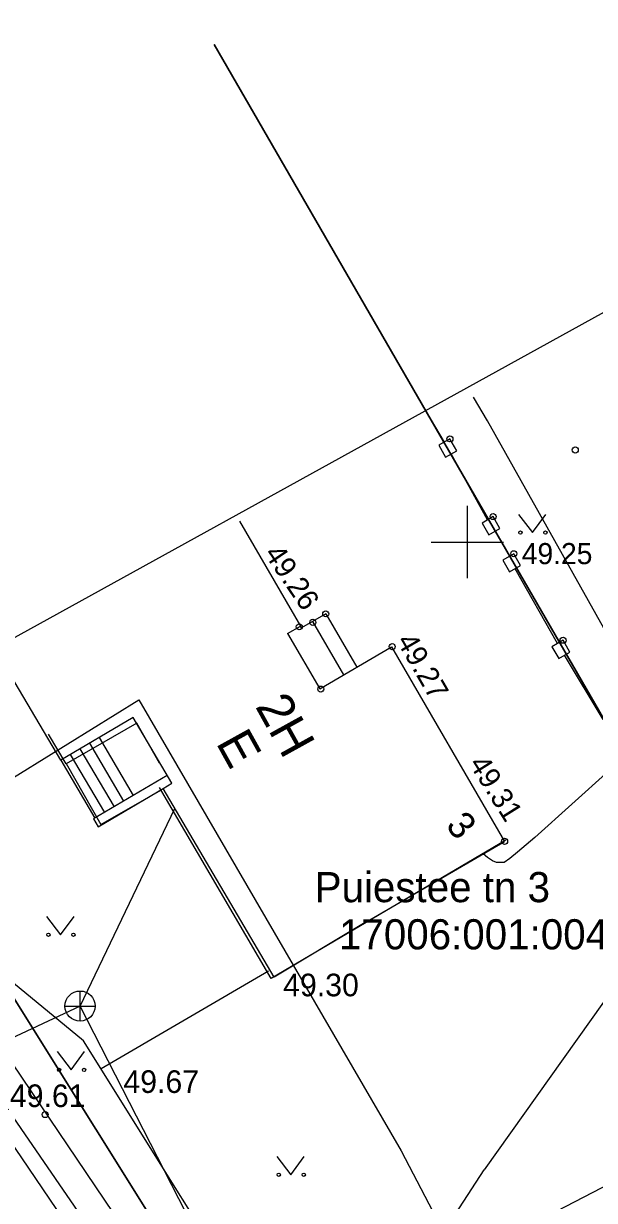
# Model space of a CAD drawing. Extents: x 641349 to 641717, y 6455477 to 6455943.
# Drawn here: x 641435.29 to 641454.22, y 6455828.16 to 6455867.2 of the extents above; entities that cross this region are included whole.
import ezdxf

# ---------------------------------------------------------------- set-up
doc = ezdxf.new("R2010")
doc.units = 0
for name, color, linetype in [('AED', 7, 'Continuous'), ('HALJASTUS', 7, 'Continuous'), ('HOONE', 7, 'Continuous'), ('HOONEDET', 7, 'Continuous'), ('KKAEV', 7, 'Continuous'), ('KORGUS', 7, 'Continuous'), ('KTRASS', 7, 'Continuous'), ('MOOTPIIR', 7, 'Continuous'), ('MPKAABEL', 7, 'Continuous'), ('PIIR', 7, 'Continuous'), ('RAJATIS', 7, 'Continuous'), ('SITRASS', 7, 'Continuous'), ('SKTRASS', 7, 'Continuous'), ('TTRASS', 7, 'Continuous'), ('VORK', 7, 'Continuous'), ('VORMISTUS', 7, 'Continuous')]:
    doc.layers.add(name, color=color, linetype=linetype)

msp = doc.modelspace()

# ---------------------------------------------------------------- linework, layer by layer
at = {"layer": 'AED'}
for p, q in [((641449.244, 6455853.32), (641448.778, 6455854.097)), ((641450.676, 6455850.74), (641449.47, 6455852.928)), ((641452.996, 6455846.638), (641451.587, 6455849.119)), ((641454.512, 6455844.113), (641453.222, 6455846.246))]:
    msp.add_line(p, q, dxfattribs=at)
msp.add_lwpolyline([(641457.403, 6455830.108), (641443.788, 6455823.044), (641437.279, 6455833.453), (641430.998, 6455838.623), (641426.099, 6455835.183), (641423.99, 6455833.963)], dxfattribs=at)
at = {"layer": 'HALJASTUS'}
for p, q in [((641451.704, 6455850.922), (641452.168, 6455850.315)), ((641452.168, 6455850.315), (641452.613, 6455850.922)), ((641436.051, 6455837.585), (641436.514, 6455836.978)), ((641436.514, 6455836.978), (641436.96, 6455837.585)), ((641436.402, 6455833.102), (641436.865, 6455832.495)), ((641436.865, 6455832.495), (641437.311, 6455833.102)), ((641443.689, 6455829.621), (641444.152, 6455829.014)), ((641444.152, 6455829.014), (641444.598, 6455829.621))]:
    msp.add_line(p, q, dxfattribs=at)
msp.add_lwpolyline([(641443.406, 6455835.767), (641437.859, 6455832.526)], dxfattribs=at)
for centre in [(641451.766, 6455850.315), (641452.595, 6455850.315), (641436.113, 6455836.978), (641436.942, 6455836.978), (641436.464, 6455832.495), (641437.293, 6455832.495), (641443.751, 6455829.014), (641444.58, 6455829.014)]:
    msp.add_circle(centre, 0.055, dxfattribs=at)
at = {"layer": 'HOONE'}
for p, q in [((641442.448, 6455850.7), (641444.473, 6455847.216)), ((641444.043, 6455846.966), (641444.473, 6455847.216)), ((641444.043, 6455846.966), (641445.107, 6455845.135)), ((641445.107, 6455845.135), (641447.494, 6455846.522)), ((641447.494, 6455846.522), (641451.241, 6455840.075)), ((641436.697, 6455842.655), (641437.854, 6455840.638)), ((641437.854, 6455840.638), (641439.834, 6455841.767)), ((641446.556, 6455837.352), (641451.241, 6455840.075))]:
    msp.add_line(p, q, dxfattribs=at)
for points in [[(641446.556, 6455837.352), (641443.603, 6455835.572), (641439.914, 6455841.828), (641440.205, 6455842), (641438.92, 6455844.179), (641436.519, 6455842.763), (641434.576, 6455846.058)], [(641439.793, 6455842.666), (641439.044, 6455843.997), (641436.703, 6455842.645), (641436.113, 6455843.63)], [(641437.475, 6455843.327), (641438.605, 6455841.411)], [(641437.793, 6455843.515), (641438.923, 6455841.599)], [(641436.837, 6455842.951), (641437.967, 6455841.035)], [(641437.156, 6455843.139), (641438.286, 6455841.223)], [(641436.519, 6455842.763), (641437.649, 6455840.847)], [(641440.05, 6455842.263), (641437.606, 6455840.822), (641437.761, 6455840.558), (641439.914, 6455841.828)], [(641451.283, 6455840.119), (641443.496, 6455835.529), (641439.796, 6455841.856)]]:
    msp.add_lwpolyline(points, dxfattribs=at)
at = {"layer": 'HOONEDET'}
for p, q in [((641445.307, 6455847.621), (641446.337, 6455845.85)), ((641444.865, 6455847.364), (641445.895, 6455845.593))]:
    msp.add_line(p, q, dxfattribs=at)
msp.add_lwpolyline([(641445.307, 6455847.621), (641444.508, 6455847.156), (641444.473, 6455847.216)], dxfattribs=at)
at = {"layer": 'KKAEV'}
for p, q in [((641437.16, 6455834.11), (641437.16, 6455835.11)), ((641436.66, 6455834.61), (641437.66, 6455834.61))]:
    msp.add_line(p, q, dxfattribs=at)
msp.add_circle((641437.16, 6455834.61), 0.5, dxfattribs=at)
at = {"layer": 'KORGUS'}
for centre in [(641449.428, 6455853.426), (641453.585, 6455853.057), (641450.86, 6455850.846), (641451.545, 6455849.617), (641445.307, 6455847.621), (641444.431, 6455847.191), (641444.879, 6455847.34), (641453.18, 6455846.744), (641447.512, 6455846.533), (641445.144, 6455845.127), (641451.241, 6455840.075), (641436.003, 6455831.011)]:
    msp.add_circle(centre, 0.1, dxfattribs=at)
at = {"layer": 'KTRASS'}
for points in [[(641445.798, 6455817.743), (641437.16, 6455834.61), (641440.303, 6455841.167)], [(641437.16, 6455834.61), (641424.54, 6455828.69)]]:
    msp.add_lwpolyline(points, dxfattribs=at)
at = {"layer": 'MOOTPIIR'}
msp.add_lwpolyline([(641457.818, 6455781.137), (641440.763, 6455810.523), (641424.967, 6455836.009), (641439.11, 6455844.773), (641447.813, 6455829.804), (641454.764, 6455816.486), (641470.85, 6455792.932), (641474.326, 6455794.124), (641480.185, 6455783.689), (641477.305, 6455781.801), (641492.796, 6455755.762), (641497.562, 6455746.519), (641514.741, 6455756.159), (641533.012, 6455724.654), (641566.575, 6455672.577), (641591.077, 6455685.149), (641599.063, 6455687.763)], dxfattribs=at)
at = {"layer": 'MPKAABEL'}
msp.add_lwpolyline([(641456.11, 6455819.85), (641465.19, 6455825.01), (641466.34, 6455826.24), (641466.69, 6455827.28), (641462.17, 6455834.27), (641457.12, 6455842.53), (641450.67, 6455854.02), (641450.212, 6455854.808)], dxfattribs=at)
at = {"layer": 'PIIR'}
for points in [[(641416.328, 6455830.756), (641431.77, 6455839.97), (641443.59, 6455821.08), (641461.72, 6455831.69), (641441.612, 6455866.505)], [(641441.612, 6455866.505), (641461.72, 6455831.69), (641483.23, 6455794.7), (641506.69, 6455755.52), (641512.79, 6455743.59), (641543.19, 6455692.38), (641572.734, 6455642.617)], [(641415.906, 6455797.624), (641433.43, 6455807.64), (641447.17, 6455815.36), (641443.59, 6455821.08), (641431.77, 6455839.97), (641416.327, 6455830.758)]]:
    msp.add_lwpolyline(points, dxfattribs=at)
at = {"layer": 'RAJATIS'}
for points in [[(641449.428, 6455853.426), (641449.06, 6455853.214), (641449.285, 6455852.822), (641449.654, 6455853.034), (641449.428, 6455853.426)], [(641450.86, 6455850.846), (641450.492, 6455850.634), (641450.717, 6455850.242), (641451.086, 6455850.454), (641450.86, 6455850.846)], [(641451.545, 6455849.617), (641451.177, 6455849.405), (641451.402, 6455849.013), (641451.771, 6455849.225), (641451.545, 6455849.617)], [(641453.18, 6455846.744), (641452.812, 6455846.532), (641453.037, 6455846.14), (641453.406, 6455846.352), (641453.18, 6455846.744)]]:
    msp.add_lwpolyline(points, dxfattribs=at)
at = {"layer": 'SITRASS'}
for points in [[(641465.443, 6455862.359), (641469.421, 6455855.686), (641452.238, 6455840.198), (641451.672, 6455839.712), (641451.419, 6455839.504), (641451.224, 6455839.377), (641450.972, 6455839.371), (641450.834, 6455839.432), (641450.671, 6455839.542), (641450.529, 6455839.657)], [(641469.421, 6455855.686), (641450.56, 6455829.181)], [(641436.198, 6455807.049), (641450.56, 6455829.181)]]:
    msp.add_lwpolyline(points, dxfattribs=at)
at = {"layer": 'SKTRASS'}
msp.add_lwpolyline([(641482.55, 6455758.709), (641471.31, 6455778.76), (641465.4, 6455787.53), (641434, 6455834.05)], dxfattribs=at)
at = {"layer": 'TTRASS'}
for points in [[(641430.449, 6455837.178), (641431.26, 6455836.271), (641448.856, 6455810.648), (641451.069, 6455812.019), (641452.75, 6455809.638), (641450.393, 6455807.605), (641466.556, 6455783.326), (641468.578, 6455780.459), (641480.925, 6455758.809)], [(641480.397, 6455758.263), (641467.939, 6455780.094), (641465.988, 6455782.947), (641449.49, 6455807.728), (641451.835, 6455809.75), (641450.882, 6455811.099), (641448.671, 6455809.73), (641430.824, 6455836.054), (641430.177, 6455836.527)]]:
    msp.add_lwpolyline(points, dxfattribs=at)
at = {"layer": 'VORK'}
for p, q in [((641450, 6455851.2), (641450, 6455848.8)), ((641448.8, 6455850), (641451.2, 6455850))]:
    msp.add_line(p, q, dxfattribs=at)
at = {"layer": 'VORMISTUS'}
msp.add_lwpolyline([(641606.298, 6455781.508), (641435.588, 6455687.258), (641367.922, 6455809.819), (641538.632, 6455904.069), (641606.298, 6455781.508)], dxfattribs=at)

# ---------------------------------------------------------------- texts
at = {"layer": 'HOONE'}
for s, height, rotation, p in [('2H', 1.2, 298.9593, (641442.954, 6455844.554)), ('E', 1.2, 298.9593, (641441.651, 6455843.346)), ('3', 0.9, 310.4595, (641449.257, 6455840.577))]:
    msp.add_text(s, height=height, rotation=rotation, dxfattribs=at).set_placement(p)
at = {"layer": 'KORGUS'}
for s, height, p in [(' 49.25', 0.7, (641451.55, 6455849.27)), ('49.30', 0.75, (641443.895, 6455834.935)), ('49.67', 0.75, (641438.597, 6455831.729)), ('49.61', 0.75, (641434.833, 6455831.261))]:
    msp.add_text(s, height=height, dxfattribs=at).set_placement(p)
for s, rotation, p in [(' 49.26', 304.1243, (641443.1, 6455849.83)), (' 49.27', 300.0031, (641447.51, 6455846.95)), (' 49.31', 302.1046, (641449.9, 6455842.87))]:
    msp.add_text(s, height=0.7, rotation=rotation, dxfattribs=at).set_placement(p)
at = {"layer": 'PIIR'}
for s, p in [('Puiestee tn 3', (641444.941, 6455838.056)), ('17006:001:0048', (641445.748, 6455836.491))]:
    msp.add_text(s, height=0.99996, dxfattribs=at).set_placement(p)

doc.saveas('drawing.dxf')
